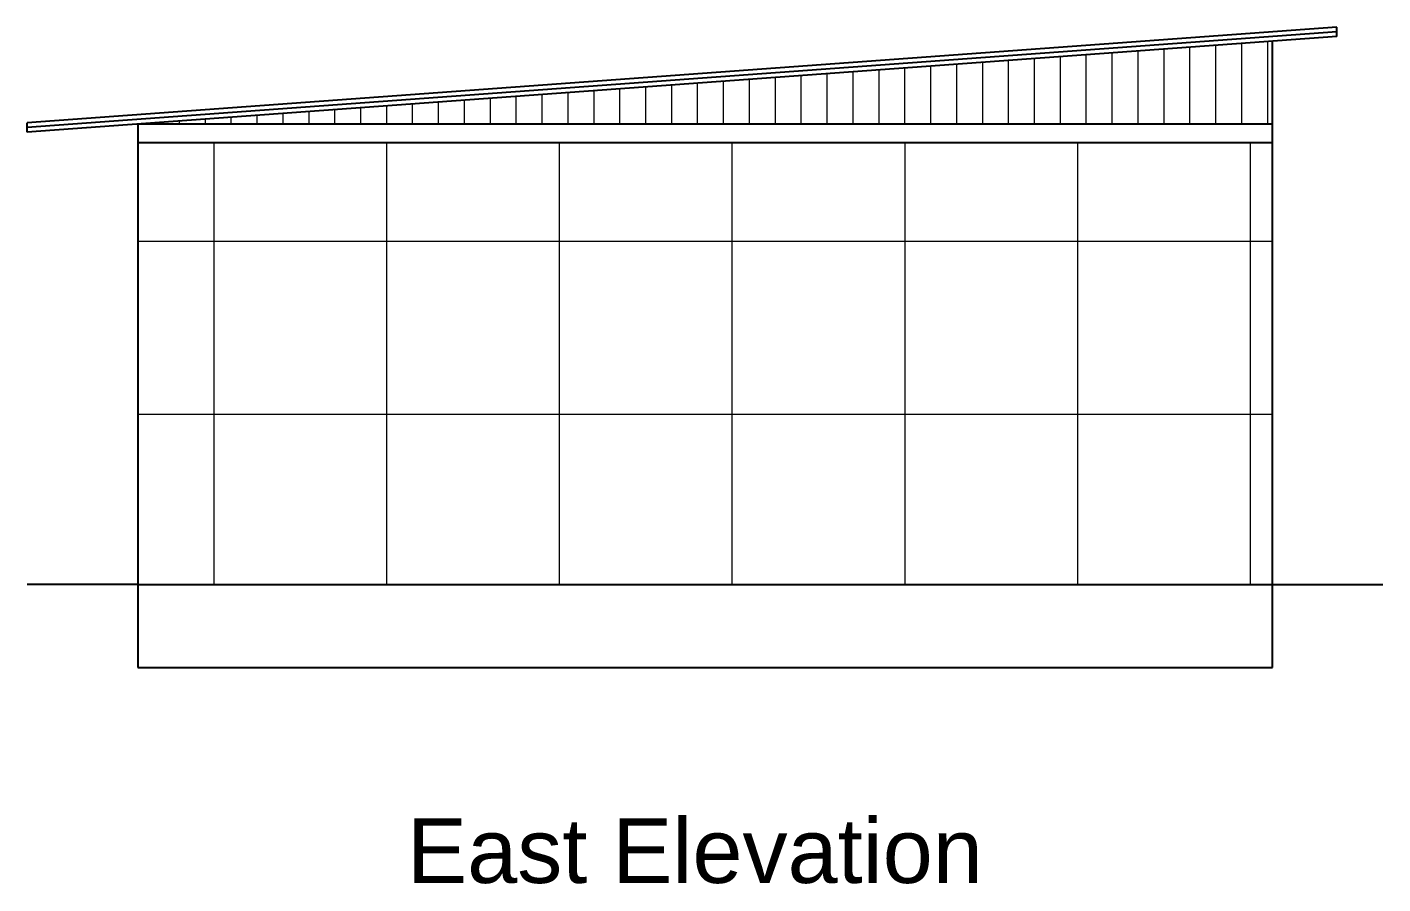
# Model space of a CAD drawing. Header units: inches. Extents: x 367408 to 389323, y -53247 to -41521.
# Drawn here: x 378034.4 to 378328.8, y -52152 to -51966 of the extents above; entities that cross this region are included whole.
import ezdxf

# ---------------------------------------------------------------- set-up
doc = ezdxf.new("R2010")
doc.units = ezdxf.units.IN
doc.header["$LTSCALE"] = 2
doc.header["$MEASUREMENT"] = 0
doc.layers.get('0').update_dxf_attribs({"linetype": 'CONTINUOUS'})
doc.layers.add('1', color=7, linetype='CONTINUOUS', lineweight=13)
doc.layers.add('steps', color=253, linetype='CONTINUOUS', lineweight=20)
doc.styles.get("Standard").update_dxf_attribs({"font": 'ARIALN.TTF'})

msp = doc.modelspace()

# ---------------------------------------------------------------- hatches: boundary and pattern name
at = {"layer": '1', "ltscale": 5}
h = msp.add_hatch(dxfattribs=at)
h.set_pattern_fill('ANSI37', color=256, scale=300, angle=45, style=0)
h.paths.add_polyline_path([(378304.77, -51991), (378058.43, -51991), (378058.43, -52087), (378304.77, -52087)])
at = {"layer": 'steps', "ltscale": 0.3}
h = msp.add_hatch(dxfattribs=at)
h.set_pattern_fill('ANSI31', scale=45, angle=45)
h.paths.add_polyline_path([(378304.77, -51969), (378058.43, -51987), (378304.77, -51987)])

# ---------------------------------------------------------------- linework, layer by layer
at = {"ltscale": 0.5}
for p, q in [((378318.77, -51965.98), (378034.43, -51986.75)), ((378318.77, -51966.98), (378034.43, -51987.76)), ((378318.77, -51967.98), (378034.43, -51988.76)), ((378318.77, -51967.98), (378318.77, -51965.98)), ((378304.77, -52087), (378304.77, -51969)), ((378034.43, -51988.76), (378034.43, -51986.75)), ((378058.43, -51987), (378304.77, -51987)), ((378058.43, -51987), (378058.43, -52087)), ((378058.43, -51991), (378304.77, -51991)), ((378058.43, -52087), (378034.43, -52087)), ((378058.43, -52087), (378304.77, -52087)), ((378058.43, -52087), (378058.43, -52105)), ((378304.77, -52087), (378328.77, -52087)), ((378304.77, -52105), (378304.77, -52087)), ((378058.43, -52105), (378304.77, -52105))]:
    msp.add_line(p, q, dxfattribs=at)

# ---------------------------------------------------------------- texts
at = {"color": 7, "linetype": 'ByBlock', "lineweight": 5, "insert": (378179.42, -52144.89), "char_height": 14, "width": 235.547, "attachment_point": 5}
msp.add_mtext('{\\fArial CE|b0|i0|c0|p34;East Elevation}', dxfattribs=at)

doc.saveas('drawing.dxf')
